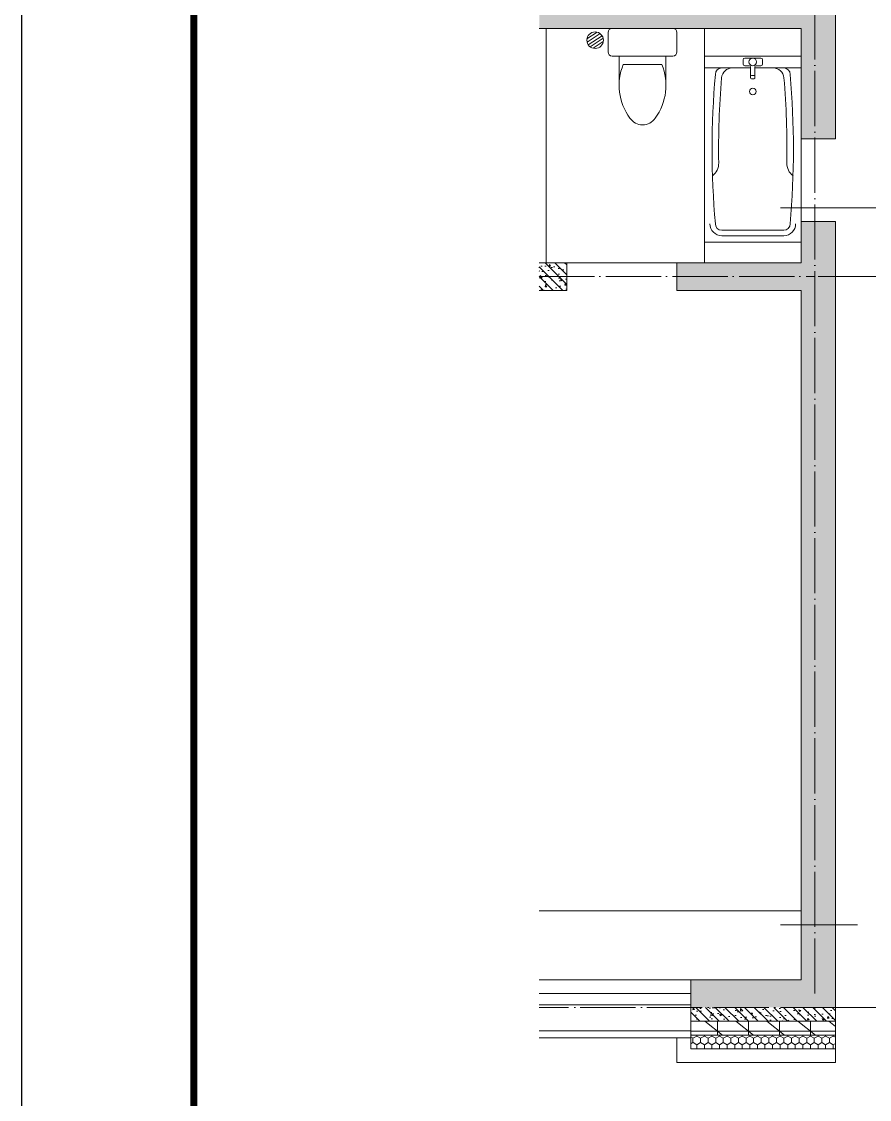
# Model space of a CAD drawing. Extents: x -12757 to 593131, y -184916 to 124232.
# Drawn here: x 540581 to 546733, y -174798 to -166981 of the extents above; entities that cross this region are included whole.
import ezdxf

# ---------------------------------------------------------------- set-up
doc = ezdxf.new("R2010")
doc.units = 0
doc.header["$LTSCALE"] = 1000
doc.header["$MEASUREMENT"] = 0
doc.linetypes.add('DOTE', pattern=[2.42, 2, -0.2, 0.02, -0.2])
for name, color, linetype, lineweight in [('DOTE', 1, 'CONTINUOUS', 9), ('PUB_HATCH', 8, 'CONTINUOUS', 15), ('PUB_TITLE', 4, 'CONTINUOUS', 25), ('保温', 71, 'CONTINUOUS', 15), ('填充', 8, 'CONTINUOUS', 15), ('空心砖', 8, 'CONTINUOUS', 15), ('装饰线', 201, 'CONTINUOUS', 15)]:
    doc.layers.add(name, color=color, linetype=linetype, lineweight=lineweight)
doc.styles.add('dim_font', font='SIMPLEX.shx', dxfattribs={"width": 0.6})
pattern_1 = [(135, (-421937.054, -102484.4), (35.355339, 35.355339), []), (130, (-421937.05, -102484.4), (-143.452037, -12.550427), [15, -165]), (185, (-421937.05, -102484.4), (27.750267, 150.438427), [12, -132]), (79.5486, (-421949.01, -102485.44), (-115.701876, 137.88791), [12.74804, -140.22842]), (133.8158, (-421937.05, -102444.4), (-213.44821, -33.1038), [22.5, -247.5]), (83.3644, (-421954.84, -102447.16), (-186.93254, 194.82357), [19.12206, -210.3426]), (188.8158, (-421937.05, -102444.4), (-186.93239, 194.82372), [18, -198]), (159, (-421957.05, -102454.4), (-119.38141, -80.523778), [15, -165]), (214, (-421957.05, -102454.4), (-48.663066, 145.03001), [12, -132]), (108.5486, (-421967, -102461.11), (-168.044526, 64.5061), [12.74804, -140.22842]), (142.5, (-421937.054, -102484.4), (-2.431971, 66.578771), [0, -130.4, 0, -134, 0, -132.5]), (172.5, (-421937.054, -102484.4), (-52.613907, 78.882342), [0, -76.4, 0, -127.4, 0, -50.5]), (212.5, (-421892.454, -102484.4), (-106.764487, -4.5109743), [0, -50, 0, -156, 0, -207]), (222.5, (-421872.45, -102484.4), (-116.637234, 20.020996), [0, -65, 0, -103.6, 0, -147])]

# ---------------------------------------------------------------- blocks, each defined once
blk = doc.blocks.new('2#tkA1+')
at = {"layer": 'PUB_TITLE'}
blk.add_lwpolyline([(0, 0), (52550, 0), (52550, 29700), (0, 29700)], close=True, dxfattribs=at)
at = {"layer": 'PUB_TITLE', "const_width": 50}
blk.add_lwpolyline([(1250, 500), (52050, 500), (52050, 29200), (1250, 29200)], close=True, dxfattribs=at)
blk = doc.blocks.new('pm10-2')
at = {"layer": 'PUB_HATCH', "ltscale": 500}
h = blk.add_hatch(dxfattribs=at)
h.set_pattern_fill('钢筋混凝土', color=256, scale=20, style=0)
h.set_pattern_definition([(135, (326130.33, 75581.85), (35.355339, 35.355339), []), (130, (326130.33, 75581.85), (-143.452037, -12.550427), [15, -165]), (185, (326130.33, 75581.85), (27.750267, 150.438427), [12, -132]), (79.5486, (326118.37, 75580.8), (-115.701876, 137.88791), [12.74804, -140.22842]), (133.8158, (326130.33, 75621.85), (-213.44821, -33.1038), [22.5, -247.5]), (83.3644, (326112.54, 75619.1), (-186.93254, 194.82357), [19.12206, -210.3426]), (188.8158, (326130.33, 75621.85), (-186.93239, 194.82372), [18, -198]), (159, (326110.33, 75611.85), (-119.38141, -80.52378), [15, -165]), (214, (326110.33, 75611.85), (-48.663066, 145.03001), [12, -132]), (108.5486, (326100.38, 75605.14), (-168.044526, 64.5061), [12.74804, -140.22842]), (142.5, (326130.33, 75581.85), (-2.431971, 66.578771), [0, -130.4, 0, -134, 0, -132.5]), (172.5, (326130.33, 75581.85), (-52.613907, 78.882342), [0, -76.4, 0, -127.4, 0, -50.5]), (212.5, (326174.93, 75581.85), (-106.764487, -4.510974), [0, -50, 0, -156, 0, -207]), (222.5, (326194.93, 75581.85), (-116.637234, 20.020996), [0, -65, 0, -103.6, 0, -147])])
h.paths.add_polyline_path([(-500, -5000), (-750, -5000), (-750, -7000), (-2649.6, -7000), (-2649.6, -7200), (-750, -7200), (-750, -8000), (-500, -8000)])
h = blk.add_hatch(dxfattribs=at)
h.set_pattern_fill('钢筋混凝土', color=256, scale=20, style=0)
h.set_pattern_definition(pattern_1)
h.paths.add_polyline_path([(-750, -8600), (-650, -8600), (-650, -9000), (-1650, -9000), (-1650, -8900), (-750, -8900)])
h.paths.add_polyline_path([(-1650, -9000), (-650, -9000), (-650, -14200), (-1550, -14200), (-1550, -14100), (-750, -14100), (-750, -9100), (-1650, -9100)])
h.paths.add_polyline_path([(-650, -8600), (-500, -8600), (-500, -14300), (-1550, -14300), (-1550, -14200), (-650, -14200)])
h = blk.add_hatch(dxfattribs=at)
h.set_pattern_fill('钢筋混凝土', color=256, scale=20, style=0)
h.set_pattern_definition([(135, (320460.707, 73925.98), (35.355339, 35.355339), []), (130, (320460.71, 73925.98), (-143.452037, -12.550427), [15, -165]), (185, (320460.7, 73925.98), (27.750267, 150.438427), [12, -132]), (79.5486, (320448.75, 73924.93), (-115.701876, 137.88791), [12.74804, -140.22842]), (133.8158, (320460.7, 73965.98), (-213.44821, -33.1038), [22.5, -247.5]), (83.3644, (320442.92, 73963.22), (-186.93254, 194.82357), [19.12206, -210.3426]), (188.8158, (320460.7, 73965.98), (-186.93239, 194.82372), [18, -198]), (159, (320440.71, 73955.98), (-119.38141, -80.52378), [15, -165]), (214, (320440.7, 73955.98), (-48.663066, 145.03001), [12, -132]), (108.5486, (320430.76, 73949.27), (-168.044526, 64.5061), [12.74804, -140.22842]), (142.5, (320460.707, 73925.98), (-2.431971, 66.578771), [0, -130.4, 0, -134, 0, -132.5]), (172.5, (320460.71, 73925.98), (-52.613907, 78.882342), [0, -76.4, 0, -127.4, 0, -50.5]), (212.5, (320505.307, 73925.98), (-106.764487, -4.510974), [0, -50, 0, -156, 0, -207]), (222.5, (320525.31, 73925.98), (-116.637234, 20.020996), [0, -65, 0, -103.6, 0, -147])])
h.paths.add_polyline_path([(-2450, -8900), (-2649.6, -8900), (-2649.6, -9000), (-2450, -9000)])
h.paths.add_polyline_path([(-2450, -9000), (-2649.6, -9000), (-2649.6, -9100), (-2450, -9100)])
h = blk.add_hatch(dxfattribs=at)
h.set_pattern_fill('钢筋混凝土', color=256, scale=20, style=0)
h.set_pattern_definition(pattern_1)
h.paths.add_polyline_path([(-1550, -14300), (-500, -14300), (-500, -14400), (-1550, -14400)])
at = {"layer": '填充'}
h = blk.add_hatch(dxfattribs=at)
h.set_pattern_fill('空心砖', color=256, scale=50, style=0)
h.set_pattern_definition([(180, (217780.58, 87671.6), (0, 175), []), (142.125, (217580.58, 87671.6), (84.80764, 109.03833), []), (90, (217580.58, 87671.6), (225, 1e-14), [])])
h.paths.add_polyline_path([(-1550, -14400), (-650, -14400), (-650, -14500), (-1550, -14500)])
h.paths.add_polyline_path([(-500, -14400), (-500, -14500), (-650, -14500), (-650, -14400)])
h = blk.add_hatch(dxfattribs=at)
h.set_pattern_fill('HONEY', color=256, scale=20, angle=90, style=0)
h.set_pattern_definition([(90, (-70684.398, 430737.054), (27.4963, 47.625), [31.75, -63.5]), (330, (-70684.398, 430737.054), (27.4963099, -47.6249943), [31.75, -63.5]), (30, (-70684.398, 430737.054), (54.9926099, 5.7e-06), [-63.5, 31.75])])
h.paths.add_polyline_path([(-500, -14500), (-500, -14600), (-1550, -14600), (-1550, -14500)])
at = {"layer": 'DOTE', "linetype": 'DOTE', "ltscale": 0.2}
for p, q in [((-650, -14200), (-650, -5100)), ((-2649.6, -9000), (-650, -9000)), ((-500, -14300), (-2649.6, -14300))]:
    blk.add_line(p, q, dxfattribs=at)
at = {"layer": 'DOTE', "linetype": 'DOTE'}
for p, q in [((-900, -8500), (37364.6, -8500)), ((3794.4, -9000), (-900, -9000)), ((4500, -13700), (-900, -13700)), ((-900, -14300), (37364.6, -14300))]:
    blk.add_line(p, q, dxfattribs=at)
at = {"layer": 'PUB_HATCH', "ltscale": 500}
blk.add_lwpolyline([(-2649.6, -9100), (-2450, -9100), (-2450, -8900), (-2649.6, -8900)], dxfattribs=at)
at = {"layer": '填充'}
for p, q in [((-2600, -8900), (-2600, -7200)), ((-2228, -7227.4), (-2303.4, -7276.4)), ((-2207.3, -7237.7), (-2302.3, -7299.5)), ((-2193.6, -7252.7), (-2294.2, -7318.1)), ((-2150, -7230), (-2150, -7370)), ((-1680, -7200), (-2120, -7200)), ((-1650, -7370), (-1650, -7230)), ((-1450, -7200), (-1450, -8900)), ((-2185.6, -7271.4), (-2280.3, -7333)), ((-2184.8, -7294.7), (-2259.3, -7343.2)), ((-2120, -7400), (-1680, -7400)), ((-2069.7, -7400.4), (-2069.7, -7630.4)), ((-1730.3, -7400.4), (-1730.3, -7630.4)), ((-750, -7400), (-1450, -7400)), ((-1450, -7400), (-1450, -8750)), ((-1041.1, -7415.7), (-1158.9, -7415.7)), ((-750, -8750), (-750, -7400)), ((-2039.7, -7460.4), (-1760.3, -7460.4)), ((-1115.7, -7486.3), (-1450, -7486.3)), ((-1115.7, -7486.3), (-1450, -7486.3)), ((-1115.7, -7486.3), (-1450, -7486.3)), ((-1324.4, -7486.3), (-1115.7, -7486.3)), ((-1170.6, -7427.5), (-1170.6, -7458.9)), ((-1123.5, -7470.6), (-1158.9, -7470.6)), ((-1115.7, -7478.5), (-1115.7, -7558.5)), ((-1115.7, -7478.5), (-1115.7, -7558.5)), ((-1084.3, -7478.5), (-1084.3, -7558.5)), ((-750, -7486.3), (-1084.3, -7486.3)), ((-750, -7486.3), (-1084.3, -7486.3)), ((-750, -7486.3), (-1084.3, -7486.3)), ((-1084.3, -7486.3), (-875.6, -7486.3)), ((-1041.1, -7470.6), (-1076.5, -7470.6)), ((-1029.4, -7427.5), (-1029.4, -7458.9)), ((-1090.6, -7541.3), (-1109.4, -7541.3)), ((-1090.6, -7564.8), (-1109.4, -7564.8)), ((-1324.4, -8663.7), (-875.6, -8663.7)), ((-1450, -8750), (-750, -8750)), ((-1324.4, -8702.9), (-875.6, -8702.9)), ((-1324.4, -8702.9), (-875.6, -8702.9)), ((-1650, -8900), (-2450, -8900)), ((-2649.6, -13600), (-750, -13600)), ((-2649.6, -14100), (-1550, -14100)), ((-1550, -14400), (-1550, -14100)), ((-1550, -14200), (-2649.6, -14200)), ((-1550, -14280), (-2649.6, -14280)), ((-500, -14500), (-500, -14600))]:
    blk.add_line(p, q, dxfattribs=at)
for points in [[(-2649.6, -7200), (-750, -7200), (-750, -8000), (-500, -8000), (-500, -5000), (-750, -5000), (-750, -7000), (-2649.6, -7000)], [(-500, -14500), (-1550, -14500), (-1550, -14400), (-500, -14400), (-500, -14500)], [(-1550, -14470), (-2649.6, -14470)], [(-1550, -14520), (-2649.6, -14520)], [(-1550, -14500), (-1550, -14600), (-500, -14600)]]:
    blk.add_lwpolyline(points, dxfattribs=at)
blk.add_lwpolyline([(-750, -8600), (-750, -8900), (-1650, -8900), (-1650, -9100), (-750, -9100), (-750, -14100), (-1550, -14100), (-1550, -14400), (-500, -14400), (-500, -8600)], close=True, dxfattribs=at)
for centre, radius in [((-2244, -7285.2), 60), ((-1100, -7443.2), 27.5), ((-1100, -7657.1), 23.5)]:
    blk.add_circle(centre, radius, dxfattribs=at)
for centre, radius, start, end in [((-2120, -7230), 30, 90, 180), ((-1680, -7230), 30, 0, 90), ((-2120, -7370), 30, 180, 270), ((-1680, -7370), 30, 270, 0), ((-1158.9, -7427.5), 11.8, 90, 180), ((-1041.1, -7427.5), 11.8, 0, 90), ((-1672.6, -7612.8), 397.5, 157.45048, 216.63814), ((-2127.4, -7612.8), 397.5, 323.36186, 22.54952), ((-1324.4, -7533.4), 47.1, 90, 180), ((-1248.2, -7564.8), 78.5, 90, 175.21366), ((-1158.9, -7458.9), 11.8, 180, 270), ((-1123.5, -7478.5), 7.85, 0, 90), ((-1076.5, -7478.5), 7.85, 90, 180), ((-1041.1, -7458.9), 11.8, 270, 0), ((-951.8, -7564.8), 78.5, 4.78634, 90), ((-875.6, -7533.4), 47.1, 0, 90), ((4844.8, -8075), 6239.8, 175.02089, 184.97911), ((4844.8, -8075), 6192.7, 175.21366, 180.9242), ((-1109.4, -7535), 6.28, 180, 270), ((-1109.4, -7558.5), 6.28, 180, 270), ((-1090.6, -7535), 6.28, 270, 0), ((-1090.6, -7558.5), 6.28, 270, 0), ((-7044.8, -8075), 6192.7, 359.0758, 4.78634), ((-7044.8, -8075), 6239.8, 355.02089, 4.97911), ((-1900, -7789.6), 109.8, 213.45086, 326.54914), ((-1464.9, -8176.8), 117.7, 308.22289, 0.9242), ((-735.1, -8176.8), 117.7, 179.0758, 231.77711), ((-1324.4, -8616.6), 86.3, 180, 270), ((-1324.4, -8616.6), 47.1, 180, 270), ((-875.6, -8616.6), 47.1, 270, 0), ((-875.6, -8616.6), 86.3, 270, 0)]:
    blk.add_arc(centre, radius, start, end, dxfattribs=at)
at = {"layer": '装饰线', "ltscale": 500}
blk.add_lwpolyline([(-1650, -14520), (-1650, -14700), (-500, -14700), (-500, -14600)], dxfattribs=at)
at = {"layer": '填充', "style": 'dim_font', "text_generation_flag": 4, "width": 0.8, "flags": 9}
for tag in ['YSIZE', 'XSIZE']:
    blk.add_attdef(tag, (-750, -5700), '', height=0.5, rotation=270, dxfattribs=at)
for tag in ['YSIZE', 'XSIZE']:
    blk.add_attdef(tag, (-1900, -7200), '', height=0.5, dxfattribs=at)

msp = doc.modelspace()

# ---------------------------------------------------------------- block references
at = {"layer": '保温'}
msp.add_blockref('pm10-2', (546986.6, -159831.2), dxfattribs=at)
at = {"layer": '空心砖'}
msp.add_blockref('2#tkA1+', (540580.7, -184915.6), dxfattribs=at)

doc.saveas('drawing.dxf')
